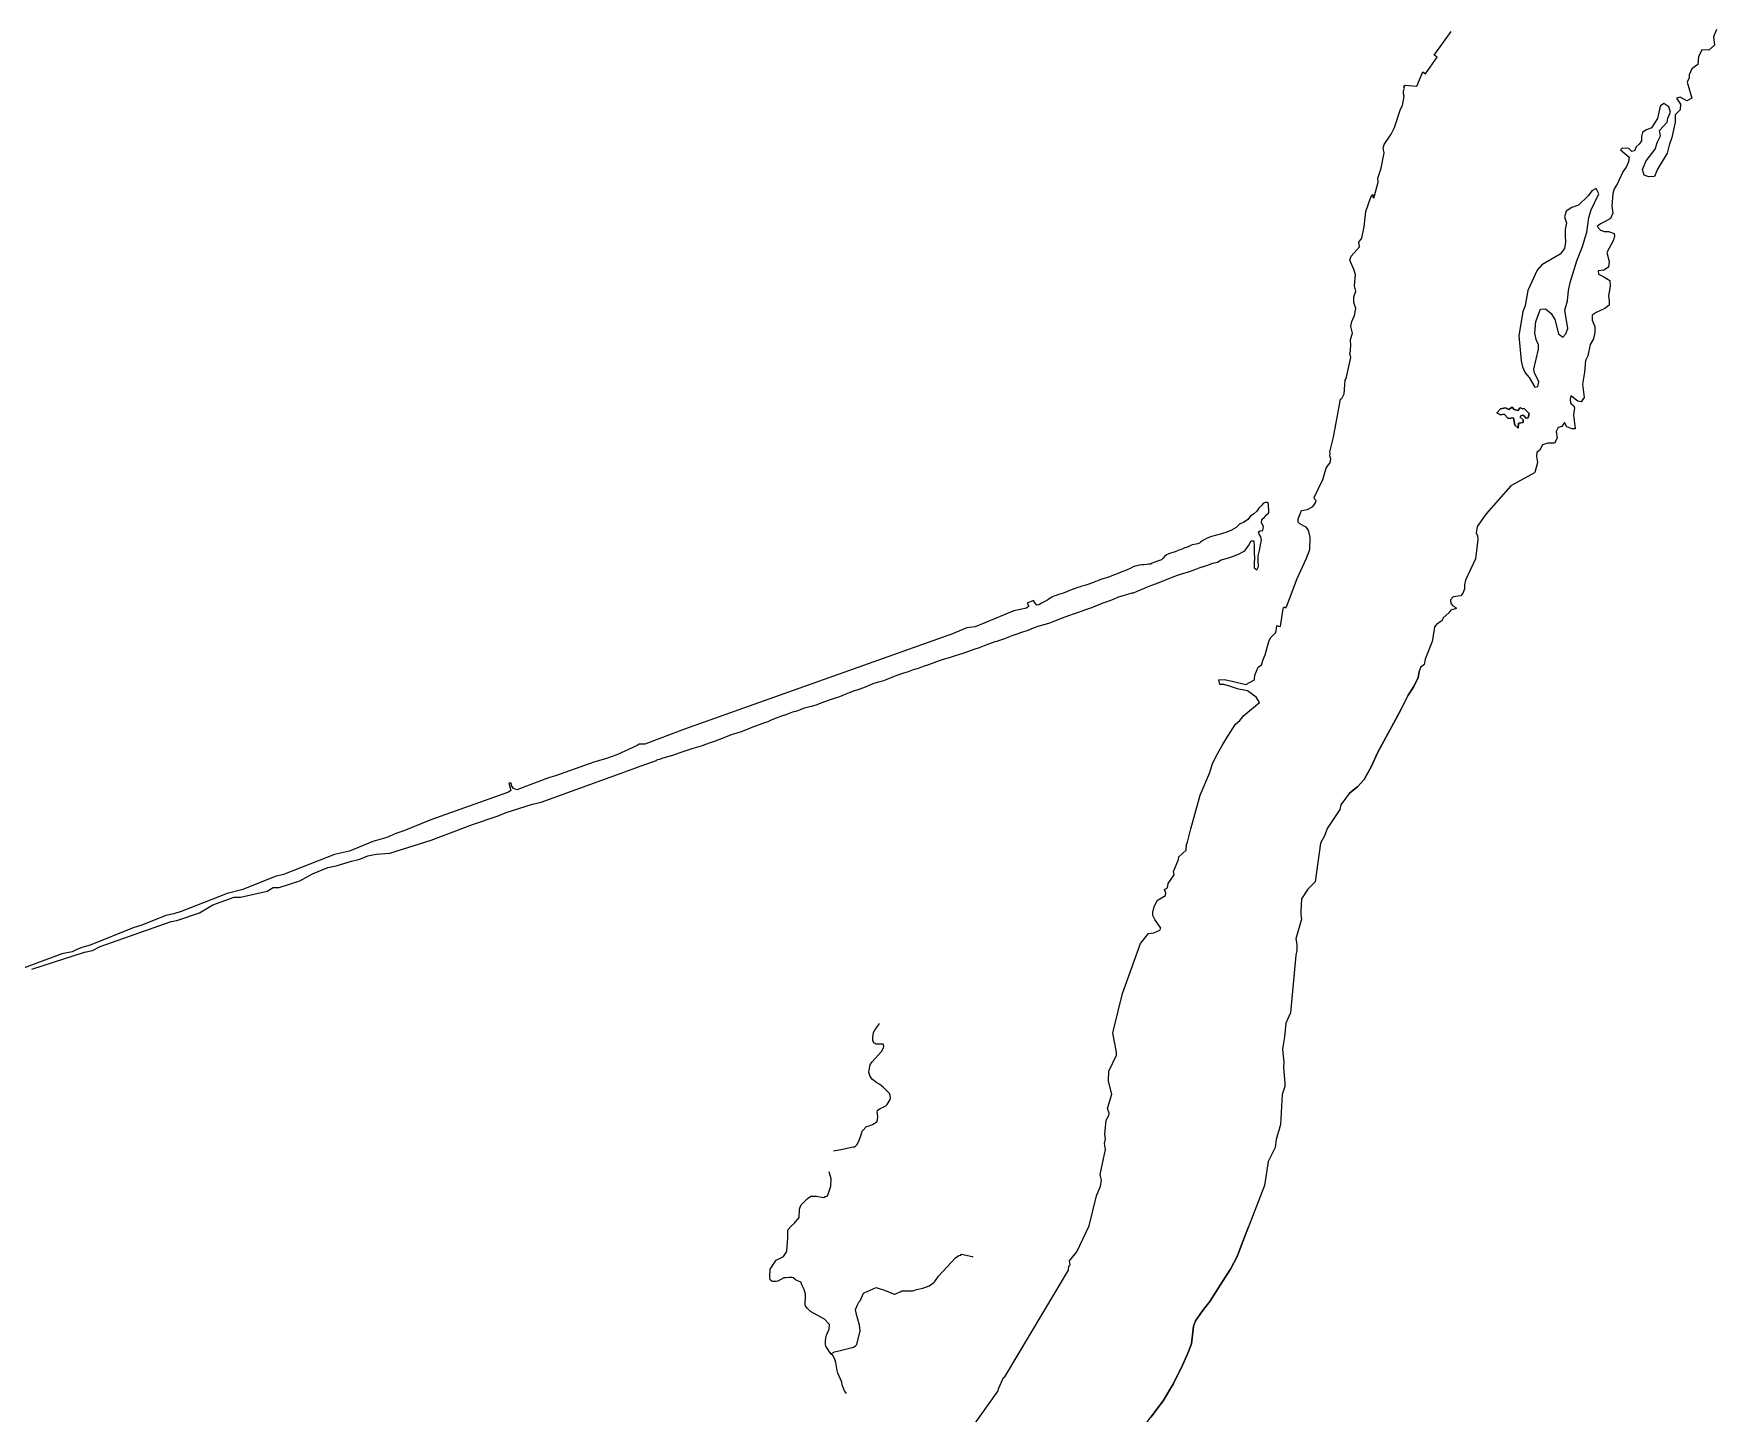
# Model space of a CAD drawing. Extents: x 708293 to 716990, y 4902010 to 4917550.
# Drawn here: x 712553 to 713823, y 4904705 to 4905746 of the extents above; entities that cross this region are included whole.
import ezdxf

# ---------------------------------------------------------------- set-up
doc = ezdxf.new("R2010")
doc.units = 0
for name, color, linetype in [('creek', 7, 'Continuous'), ('creek-fill', 7, 'Continuous'), ('river-fill', 7, 'Continuous'), ('river_lake_canal', 7, 'Continuous')]:
    doc.layers.add(name, color=color, linetype=linetype)

msp = doc.modelspace()

# ---------------------------------------------------------------- linework, layer by layer
at = {"layer": 'creek'}
for points in [[(713485.4, 4905390.6), (713485.4, 4905390.6), (713485.2, 4905390.7), (713485, 4905391.5), (713484.3, 4905392.1), (713483, 4905392.1), (713481.4, 4905391.5), (713479.7, 4905389.5), (713478.1, 4905387.7), (713476.4, 4905385.5), (713474.3, 4905383.4), (713471.6, 4905381.6), (713469.5, 4905379), (713466.6, 4905377.3), (713463.5, 4905375.6), (713460.9, 4905373.1), (713457.4, 4905371.2), (713453.9, 4905369.7), (713449.9, 4905368.4), (713446, 4905367.3), (713442.3, 4905366.3), (713439.1, 4905365), (713436.3, 4905363.5)], [(713446.8, 4905346.9), (713449.7, 4905348.7), (713454.4, 4905350), (713459, 4905351.5), (713463.2, 4905353.4), (713465.9, 4905354.7), (713467.1, 4905355.3), (713468.7, 4905357.3), (713470.4, 4905359.9), (713472.3, 4905363), (713474.2, 4905363.1), (713474.6, 4905359.1), (713474.6, 4905354.3), (713474.7, 4905349.9), (713474.6, 4905346.3), (713474.5, 4905342.7), (713476.4, 4905341.1), (713477.8, 4905343.7), (713477.6, 4905348), (713477.5, 4905351.9), (713478.4, 4905355.8), (713479.3, 4905360.1), (713479.9, 4905363.7), (713479.6, 4905366), (713478.3, 4905368.2), (713477.7, 4905369.9), (713479.1, 4905370.7), (713481.1, 4905370.9), (713481.4, 4905373.9), (713479.9, 4905376.7), (713480.2, 4905379.2), (713482.4, 4905380.9), (713484, 4905383), (713485.2, 4905384.1), (713485.5, 4905384.7), (713485.5, 4905384.7)], [(713485.5, 4905384.7), (713485.4, 4905390.6)], [(713436.3, 4905363.5), (713434.7, 4905362.6), (713434, 4905362.1), (713433.1, 4905361.4), (713431.8, 4905360.8), (713430.7, 4905360.6), (713429.2, 4905360.4), (713427.7, 4905360), (713426.2, 4905359.4), (713424.7, 4905358.7), (713423.2, 4905358.1), (713422, 4905357.9), (713420.2, 4905356.9), (713418.5, 4905356.2), (713417.1, 4905355.7), (713414.9, 4905354.8), (713413.2, 4905354.2), (713411.4, 4905353.7), (713409.6, 4905353.1), (713408.2, 4905352.5), (713406.9, 4905351.3), (713405.8, 4905349.9), (713404.6, 4905348.7), (713401.5, 4905347.8)], [(713281, 4905287.6), (713283.4, 4905288.5), (713286.3, 4905289.5), (713288.7, 4905290.3), (713289.3, 4905290.6), (713291.9, 4905291.8), (713295.5, 4905293), (713299.2, 4905294.3), (713303.8, 4905295.8), (713307.9, 4905297.4), (713312.3, 4905299), (713316.9, 4905300.3), (713320.9, 4905301.6), (713325.3, 4905303.2), (713329.9, 4905305.1), (713334.7, 4905306.7), (713338.8, 4905308.3), (713343.3, 4905309.9), (713347.5, 4905311.4), (713351.9, 4905312.8), (713356.2, 4905314.5), (713360.6, 4905316.3), (713364.3, 4905317.5), (713368.3, 4905319.1), (713371.5, 4905320.5), (713375.5, 4905321.9), (713379.2, 4905322.9), (713382.5, 4905323.8), (713383, 4905323.8), (713383.5, 4905323.9), (713385.6, 4905324.9), (713388.8, 4905326.2), (713392.3, 4905327.7), (713394.1, 4905328.3), (713396.4, 4905329.3), (713400.1, 4905330.7), (713404, 4905332.2), (713408.3, 4905333.9), (713412.6, 4905335.6), (713416.7, 4905337.1), (713420.7, 4905338.5), (713425, 4905339.8), (713429.1, 4905341.2), (713432.9, 4905342.7), (713435.9, 4905343.8), (713436.6, 4905343.8), (713437.1, 4905344.1), (713439.9, 4905345.1), (713443.3, 4905346.2), (713446.8, 4905346.9)], [(713397.6, 4905346.2), (713396.2, 4905345.6), (713394.8, 4905345.5), (713393.1, 4905345.2), (713391.3, 4905345.1), (713389.7, 4905345), (713387.8, 4905344.8), (713386, 4905344.3), (713384.3, 4905343.9), (713382.6, 4905343.2), (713380.8, 4905342.3), (713378.6, 4905341.2), (713376.9, 4905340.5), (713374.7, 4905339.8), (713372.8, 4905339), (713371.1, 4905338.3), (713369.1, 4905337.5), (713367.1, 4905336.7), (713365.3, 4905336), (713363, 4905335.2), (713361.3, 4905334.8), (713360.2, 4905334.4), (713358.1, 4905333.6), (713356.4, 4905332.8), (713354.8, 4905332.3), (713353.3, 4905331.7), (713351.7, 4905331.1), (713349.8, 4905330.4), (713348.2, 4905329.9), (713346.6, 4905329.5), (713344.5, 4905328.9), (713343.1, 4905328.5), (713341.3, 4905327.8), (713339.3, 4905327.2), (713337.9, 4905326.6), (713335.8, 4905326), (713334, 4905325.2), (713332.4, 4905324.4), (713330.3, 4905323.5), (713328.6, 4905323), (713326.8, 4905322.5), (713325.1, 4905321.9), (713323.3, 4905321.4), (713321.2, 4905320.3), (713319.6, 4905319.1), (713317.9, 4905318.1), (713316.1, 4905317.2), (713314, 4905316), (713311.9, 4905314.8), (713310.4, 4905314.6), (713309.2, 4905316), (713308, 4905318.1)], [(713401.5, 4905347.8), (713397.6, 4905346.2)], [(713303.2, 4905316), (713304.5, 4905313.7), (713302.6, 4905312.4), (713293, 4905310.2), (713263.8, 4905298.3), (713257.7, 4905297.5), (713245.5, 4905292.4), (713243.4, 4905291.7)], [(713308, 4905318.1), (713303.2, 4905316)], [(713243.4, 4905291.7), (713044.6, 4905221), (713014.7, 4905209.8), (713010.3, 4905209.8), (713008.9, 4905208.7)], [(713119.5, 4905231.5), (713119.5, 4905231.5), (713119.7, 4905231.5), (713121.3, 4905232), (713123.8, 4905233.1), (713126.4, 4905234), (713129.5, 4905234.8), (713132.2, 4905235.9), (713135.2, 4905237.1), (713138.2, 4905237.9), (713141.5, 4905238.7), (713144.6, 4905239.6), (713147.7, 4905240.8), (713151.1, 4905242.1), (713154.8, 4905243.3), (713158.4, 4905244.6), (713161.7, 4905245.7), (713165.3, 4905247.1), (713169, 4905248.6), (713172.4, 4905249.9), (713176.3, 4905251.1), (713179.9, 4905252.4), (713183.5, 4905253.9), (713187, 4905255.4), (713191, 4905256.7), (713194.9, 4905257.8), (713198.7, 4905259.3), (713201.9, 4905260.6), (713205.7, 4905261.9), (713209.3, 4905263.3), (713213.5, 4905264.6), (713217.5, 4905265.9), (713221.1, 4905267.1), (713225, 4905268.6), (713228.9, 4905269.9), (713232.9, 4905271.4), (713237.1, 4905272.7), (713240.7, 4905274), (713244.6, 4905275.2), (713248.2, 4905276.3), (713251.5, 4905277.4), (713255.5, 4905278.6), (713259.2, 4905279.9), (713263.1, 4905281.3), (713267.1, 4905282.7), (713270.9, 4905284.1), (713275.1, 4905285.6), (713279.1, 4905287.1), (713280.6, 4905287.5), (713281, 4905287.6)], [(713023.4, 4905197.4), (713023.4, 4905197.4), (713023.5, 4905197.5), (713024.3, 4905198), (713025.9, 4905198.4), (713027.8, 4905199), (713030.3, 4905199.9), (713033.1, 4905200.6), (713035.8, 4905201.5), (713038.6, 4905202.4), (713041.2, 4905203.5), (713044.3, 4905204.4), (713047.3, 4905205.4), (713050.3, 4905206.3), (713053.9, 4905207.5), (713057.3, 4905208.4), (713060.7, 4905209.6), (713064.1, 4905211), (713067.9, 4905212.2), (713071.1, 4905213.5), (713074.4, 4905214.7), (713077.6, 4905215.9), (713080.7, 4905217.3), (713084.3, 4905218.3), (713087.5, 4905219.3), (713090.9, 4905220.6), (713094.3, 4905221.9), (713097.6, 4905223.2), (713101.1, 4905224.6), (713104.3, 4905225.7), (713107.8, 4905226.9), (713110.8, 4905228.4), (713113.9, 4905229.6), (713117.2, 4905230.8), (713119.4, 4905231.5), (713119.5, 4905231.5), (713119.5, 4905231.5)], [(713008.9, 4905208.7), (712993.4, 4905201.7), (712984.9, 4905198.6), (712977, 4905196.3), (712972.6, 4905194.8)], [(712972.6, 4905194.8), (712947.3, 4905185.8), (712941.9, 4905184.4), (712918, 4905175.3), (712915.5, 4905176.3), (712914, 4905178.6), (712913.9, 4905179.9), (712913.1, 4905180.6), (712911.9, 4905180.3), (712913.4, 4905174.7), (712911.7, 4905173.5), (712853.2, 4905152.6), (712832.8, 4905144.2), (712826.7, 4905142.3), (712819.9, 4905139.3), (712809.3, 4905136.3), (712791.6, 4905128.9), (712780.3, 4905126.4), (712741.9, 4905111.4), (712735.7, 4905109.8), (712711.3, 4905100), (712699.4, 4905097.1), (712664.7, 4905083.5), (712659.1, 4905081.7), (712653.1, 4905080.3), (712635, 4905073.1), (712628.4, 4905071.1), (712596, 4905058.1), (712589.7, 4905056.3), (712585.5, 4905054.6), (712582.4, 4905052.9), (712574.6, 4905051.5), (712530.8, 4905035.2)], [(713005, 4905190.9), (713011.1, 4905193.1), (713023.4, 4905197.4)], [(712551.9, 4905039.9), (712591.7, 4905052.7), (712597.7, 4905054), (712603.5, 4905057.1), (712657.1, 4905075.9), (712661.3, 4905076.6), (712678.4, 4905082.5), (712688.6, 4905088.5), (712704.7, 4905094.2), (712709.5, 4905094.3), (712729.5, 4905098.8), (712734.1, 4905101.6), (712738.7, 4905101.5), (712754.3, 4905106.5), (712763.7, 4905111.9), (712775.3, 4905116.6), (712781.6, 4905117.9), (712793.3, 4905121.5), (712799.6, 4905122.9), (712805.6, 4905125.5), (712811.8, 4905126.8), (712822.2, 4905127.5), (712853.3, 4905137.2), (712884.5, 4905149), (712903.9, 4905155.5), (712909.9, 4905158), (712929.9, 4905164.3), (712936.3, 4905165.8), (713005, 4905190.9)], [(713157.1, 4904902.9), (713163.7, 4904904.2), (713171.8, 4904905.8), (713173, 4904905.8), (713174.7, 4904907.4), (713175.9, 4904909.6), (713177.6, 4904914.1), (713178.7, 4904917.6), (713181.9, 4904921.1), (713184, 4904921.8), (713186.5, 4904922.7), (713189.6, 4904924.6), (713190.2, 4904926.2), (713190.4, 4904928.8), (713190, 4904932.3), (713190.2, 4904933.3), (713190.5, 4904933.6), (713192.3, 4904934.9), (713195.6, 4904936.2), (713196.6, 4904936.8), (713197.5, 4904937.8), (713199.8, 4904941.6), (713200, 4904943.2), (713199.5, 4904945.8), (713194.5, 4904950.9), (713191.9, 4904952.8), (713189.7, 4904954.1), (713186.4, 4904956.6), (713184.6, 4904958.9), (713183.7, 4904962.1), (713183.8, 4904963.7), (713184.7, 4904967.8), (713185.9, 4904969.8), (713193.1, 4904977.8), (713194.8, 4904980.6), (713194.9, 4904981.6), (713194.6, 4904983.2), (713189.2, 4904983.2), (713188.4, 4904983.8), (713187.5, 4904984.2), (713187.1, 4904984.8), (713186.7, 4904986.1), (713186.7, 4904988.3), (713187.3, 4904992.2), (713188.1, 4904993.8), (713191.7, 4904998.9)], [(713166.9, 4904719.8), (713165.3, 4904721.8), (713164.3, 4904724.3), (713163.6, 4904726.2), (713163.3, 4904728.2), (713160.3, 4904735.2), (713159.8, 4904737.1), (713158.7, 4904743.2), (713158.3, 4904744.8), (713157.5, 4904746.7), (713156.5, 4904748.3), (713155.1, 4904749.6), (713151.2, 4904755.4), (713150.9, 4904756.6), (713150.9, 4904758.9), (713151.1, 4904761.8), (713151.6, 4904763.7), (713153.7, 4904768.2), (713153.9, 4904771.7), (713153.6, 4904772.3), (713150.2, 4904775.8), (713139.6, 4904781.6), (713137, 4904784.2), (713135.9, 4904785.8), (713135.6, 4904786.7), (713135.5, 4904788.6), (713135.8, 4904790.9), (713135.9, 4904794.7), (713134.9, 4904798.2), (713133.1, 4904801.8), (713132.7, 4904803.4), (713132.3, 4904803.7), (713128.3, 4904805.6), (713126.5, 4904806.9), (713125.5, 4904807.2), (713123.5, 4904807.2), (713121.1, 4904806.9), (713119.4, 4904806.9), (713115.1, 4904804.6), (713113.8, 4904804.3), (713111.3, 4904804.3), (713110.4, 4904804.6), (713109.2, 4904805.6), (713109, 4904807.8), (713109.3, 4904813.6), (713113.7, 4904820.3), (713119.3, 4904823.2), (713121.3, 4904826.1), (713121.7, 4904827.4), (713122.5, 4904837.3), (713122.6, 4904842.7), (713122.9, 4904843.4), (713125.4, 4904846.2), (713127.5, 4904848.2), (713131, 4904852.6), (713131.3, 4904858.7), (713131.8, 4904860.3), (713132.7, 4904862.2), (713137, 4904866.7), (713140, 4904868.6), (713144.1, 4904868.6), (713145.2, 4904868.3), (713149.7, 4904867.7), (713150.8, 4904868.3), (713152.2, 4904868.6), (713152.7, 4904869.3), (713154, 4904873.1), (713154.9, 4904876.3), (713155.3, 4904881.8), (713153.7, 4904886.9)], [(713155.1, 4904749.6), (713157.8, 4904751.2), (713162.2, 4904752.2), (713164.1, 4904752.8), (713172, 4904754.7), (713173.6, 4904755.7), (713174.5, 4904756.6), (713177.1, 4904766.9), (713176.7, 4904771.4), (713174.2, 4904780.3), (713174.2, 4904780.6), (713173.7, 4904783.2), (713175.1, 4904786.7), (713176.2, 4904788.6), (713177.1, 4904789.6), (713179.6, 4904795.4), (713180.2, 4904795.7), (713184.7, 4904797.6), (713189.3, 4904799.8), (713190.8, 4904799.2), (713195.5, 4904797.6), (713202.7, 4904794.7), (713203.4, 4904794.7), (713207.9, 4904796.6), (713208.6, 4904797.3), (713216.9, 4904797.3), (713218.4, 4904797.6), (713219.7, 4904798.2), (713224.3, 4904799.2), (713229.1, 4904801.1), (713232.6, 4904803.4), (713233.5, 4904804.3), (713236.3, 4904808.2), (713249.1, 4904822.2), (713251.6, 4904823.8), (713253, 4904824.2), (713253.6, 4904824.8), (713261.6, 4904823.2), (713262.1, 4904822.9)]]:
    msp.add_lwpolyline(points, dxfattribs=at)
at = {"layer": 'creek-fill'}
for p, q in [((713485.5, 4905384.7), (713485.4, 4905390.6)), ((713401.5, 4905347.8), (713397.6, 4905346.2)), ((713308, 4905318.1), (713303.2, 4905316))]:
    msp.add_line(p, q, dxfattribs=at)
for points in [[(713485.4, 4905390.6), (713485.4, 4905390.6), (713485.2, 4905390.7), (713485, 4905391.5), (713484.3, 4905392.1), (713483, 4905392.1), (713481.4, 4905391.5), (713479.7, 4905389.5), (713478.1, 4905387.7), (713476.4, 4905385.5), (713474.3, 4905383.4), (713471.6, 4905381.6), (713469.5, 4905379), (713466.6, 4905377.3), (713463.5, 4905375.6), (713460.9, 4905373.1), (713457.4, 4905371.2), (713453.9, 4905369.7), (713449.9, 4905368.4), (713446, 4905367.3), (713442.3, 4905366.3), (713439.1, 4905365), (713436.3, 4905363.5)], [(713446.8, 4905346.9), (713449.7, 4905348.7), (713454.4, 4905350), (713459, 4905351.5), (713463.2, 4905353.4), (713465.9, 4905354.7), (713467.1, 4905355.3), (713468.7, 4905357.3), (713470.4, 4905359.9), (713472.3, 4905363), (713474.2, 4905363.1), (713474.6, 4905359.1), (713474.6, 4905354.3), (713474.7, 4905349.9), (713474.6, 4905346.3), (713474.5, 4905342.7), (713476.4, 4905341.1), (713477.8, 4905343.7), (713477.6, 4905348), (713477.5, 4905351.9), (713478.4, 4905355.8), (713479.3, 4905360.1), (713479.9, 4905363.7), (713479.6, 4905366), (713478.3, 4905368.2), (713477.7, 4905369.9), (713479.1, 4905370.7), (713481.1, 4905370.9), (713481.4, 4905373.9), (713479.9, 4905376.7), (713480.2, 4905379.2), (713482.4, 4905380.9), (713484, 4905383), (713485.2, 4905384.1), (713485.5, 4905384.7), (713485.5, 4905384.7)], [(713436.3, 4905363.5), (713434.7, 4905362.6), (713434, 4905362.1), (713433.1, 4905361.4), (713431.8, 4905360.8), (713430.7, 4905360.6), (713429.2, 4905360.4), (713427.7, 4905360), (713426.2, 4905359.4), (713424.7, 4905358.7), (713423.2, 4905358.1), (713422, 4905357.9), (713420.2, 4905356.9), (713418.5, 4905356.2), (713417.1, 4905355.7), (713414.9, 4905354.8), (713413.2, 4905354.2), (713411.4, 4905353.7), (713409.6, 4905353.1), (713408.2, 4905352.5), (713406.9, 4905351.3), (713405.8, 4905349.9), (713404.6, 4905348.7), (713401.5, 4905347.8)], [(713281, 4905287.6), (713283.4, 4905288.5), (713286.3, 4905289.5), (713288.7, 4905290.3), (713289.3, 4905290.6), (713291.9, 4905291.8), (713295.5, 4905293), (713299.2, 4905294.3), (713303.8, 4905295.8), (713307.9, 4905297.4), (713312.3, 4905299), (713316.9, 4905300.3), (713320.9, 4905301.6), (713325.3, 4905303.2), (713329.9, 4905305.1), (713334.7, 4905306.7), (713338.8, 4905308.3), (713343.3, 4905309.9), (713347.5, 4905311.4), (713351.9, 4905312.8), (713356.2, 4905314.5), (713360.6, 4905316.3), (713364.3, 4905317.5), (713368.3, 4905319.1), (713371.5, 4905320.5), (713375.5, 4905321.9), (713379.2, 4905322.9), (713382.5, 4905323.8), (713383, 4905323.8), (713383.5, 4905323.9), (713385.6, 4905324.9), (713388.8, 4905326.2), (713392.3, 4905327.7), (713394.1, 4905328.3), (713396.4, 4905329.3), (713400.1, 4905330.7), (713404, 4905332.2), (713408.3, 4905333.9), (713412.6, 4905335.6), (713416.7, 4905337.1), (713420.7, 4905338.5), (713425, 4905339.8), (713429.1, 4905341.2), (713432.9, 4905342.7), (713435.9, 4905343.8), (713436.6, 4905343.8), (713437.1, 4905344.1), (713439.9, 4905345.1), (713443.3, 4905346.2), (713446.8, 4905346.9)], [(713397.6, 4905346.2), (713396.2, 4905345.6), (713394.8, 4905345.5), (713393.1, 4905345.2), (713391.3, 4905345.1), (713389.7, 4905345), (713387.8, 4905344.8), (713386, 4905344.3), (713384.3, 4905343.9), (713382.6, 4905343.2), (713380.8, 4905342.3), (713378.6, 4905341.2), (713376.9, 4905340.5), (713374.7, 4905339.8), (713372.8, 4905339), (713371.1, 4905338.3), (713369.1, 4905337.5), (713367.1, 4905336.7), (713365.3, 4905336), (713363, 4905335.2), (713361.3, 4905334.8), (713360.2, 4905334.4), (713358.1, 4905333.6), (713356.4, 4905332.8), (713354.8, 4905332.3), (713353.3, 4905331.7), (713351.7, 4905331.1), (713349.8, 4905330.4), (713348.2, 4905329.9), (713346.6, 4905329.5), (713344.5, 4905328.9), (713343.1, 4905328.5), (713341.3, 4905327.8), (713339.3, 4905327.2), (713337.9, 4905326.6), (713335.8, 4905326), (713334, 4905325.2), (713332.4, 4905324.4), (713330.3, 4905323.5), (713328.6, 4905323), (713326.8, 4905322.5), (713325.1, 4905321.9), (713323.3, 4905321.4), (713321.2, 4905320.3), (713319.6, 4905319.1), (713317.9, 4905318.1), (713316.1, 4905317.2), (713314, 4905316), (713311.9, 4905314.8), (713310.4, 4905314.6), (713309.2, 4905316), (713308, 4905318.1)], [(713303.2, 4905316), (713304.5, 4905313.7), (713302.6, 4905312.4), (713293, 4905310.2), (713263.8, 4905298.3), (713257.7, 4905297.5), (713245.5, 4905292.4), (713243.4, 4905291.7)], [(713243.4, 4905291.7), (713044.6, 4905221), (713014.7, 4905209.8), (713010.3, 4905209.8), (713008.9, 4905208.7)], [(713119.5, 4905231.5), (713119.5, 4905231.5), (713119.7, 4905231.5), (713121.3, 4905232), (713123.8, 4905233.1), (713126.4, 4905234), (713129.5, 4905234.8), (713132.2, 4905235.9), (713135.2, 4905237.1), (713138.2, 4905237.9), (713141.5, 4905238.7), (713144.6, 4905239.6), (713147.7, 4905240.8), (713151.1, 4905242.1), (713154.8, 4905243.3), (713158.4, 4905244.6), (713161.7, 4905245.7), (713165.3, 4905247.1), (713169, 4905248.6), (713172.4, 4905249.9), (713176.3, 4905251.1), (713179.9, 4905252.4), (713183.5, 4905253.9), (713187, 4905255.4), (713191, 4905256.7), (713194.9, 4905257.8), (713198.7, 4905259.3), (713201.9, 4905260.6), (713205.7, 4905261.9), (713209.3, 4905263.3), (713213.5, 4905264.6), (713217.5, 4905265.9), (713221.1, 4905267.1), (713225, 4905268.6), (713228.9, 4905269.9), (713232.9, 4905271.4), (713237.1, 4905272.7), (713240.7, 4905274), (713244.6, 4905275.2), (713248.2, 4905276.3), (713251.5, 4905277.4), (713255.5, 4905278.6), (713259.2, 4905279.9), (713263.1, 4905281.3), (713267.1, 4905282.7), (713270.9, 4905284.1), (713275.1, 4905285.6), (713279.1, 4905287.1), (713280.6, 4905287.5), (713281, 4905287.6)], [(713023.4, 4905197.4), (713023.4, 4905197.4), (713023.5, 4905197.5), (713024.3, 4905198), (713025.9, 4905198.4), (713027.8, 4905199), (713030.3, 4905199.9), (713033.1, 4905200.6), (713035.8, 4905201.5), (713038.6, 4905202.4), (713041.2, 4905203.5), (713044.3, 4905204.4), (713047.3, 4905205.4), (713050.3, 4905206.3), (713053.9, 4905207.5), (713057.3, 4905208.4), (713060.7, 4905209.6), (713064.1, 4905211), (713067.9, 4905212.2), (713071.1, 4905213.5), (713074.4, 4905214.7), (713077.6, 4905215.9), (713080.7, 4905217.3), (713084.3, 4905218.3), (713087.5, 4905219.3), (713090.9, 4905220.6), (713094.3, 4905221.9), (713097.6, 4905223.2), (713101.1, 4905224.6), (713104.3, 4905225.7), (713107.8, 4905226.9), (713110.8, 4905228.4), (713113.9, 4905229.6), (713117.2, 4905230.8), (713119.4, 4905231.5), (713119.5, 4905231.5), (713119.5, 4905231.5)], [(713008.9, 4905208.7), (712993.4, 4905201.7), (712984.9, 4905198.6), (712977, 4905196.3), (712972.6, 4905194.8)], [(712972.6, 4905194.8), (712947.3, 4905185.8), (712941.9, 4905184.4), (712918, 4905175.3), (712915.5, 4905176.3), (712914, 4905178.6), (712913.9, 4905179.9), (712913.1, 4905180.6), (712911.9, 4905180.3), (712913.4, 4905174.7), (712911.7, 4905173.5), (712853.2, 4905152.6), (712832.8, 4905144.2), (712826.7, 4905142.3), (712819.9, 4905139.3), (712809.3, 4905136.3), (712791.6, 4905128.9), (712780.3, 4905126.4), (712741.9, 4905111.4), (712735.7, 4905109.8), (712711.3, 4905100), (712699.4, 4905097.1), (712664.7, 4905083.5), (712659.1, 4905081.7), (712653.1, 4905080.3), (712635, 4905073.1), (712628.4, 4905071.1), (712596, 4905058.1), (712589.7, 4905056.3), (712585.5, 4905054.6), (712582.4, 4905052.9), (712574.6, 4905051.5), (712530.8, 4905035.2)], [(713005, 4905190.9), (713011.1, 4905193.1), (713023.4, 4905197.4)], [(712551.9, 4905039.9), (712591.7, 4905052.7), (712597.7, 4905054), (712603.5, 4905057.1), (712657.1, 4905075.9), (712661.3, 4905076.6), (712678.4, 4905082.5), (712688.6, 4905088.5), (712704.7, 4905094.2), (712709.5, 4905094.3), (712729.5, 4905098.8), (712734.1, 4905101.6), (712738.7, 4905101.5), (712754.3, 4905106.5), (712763.7, 4905111.9), (712775.3, 4905116.6), (712781.6, 4905117.9), (712793.3, 4905121.5), (712799.6, 4905122.9), (712805.6, 4905125.5), (712811.8, 4905126.8), (712822.2, 4905127.5), (712853.3, 4905137.2), (712884.5, 4905149), (712903.9, 4905155.5), (712909.9, 4905158), (712929.9, 4905164.3), (712936.3, 4905165.8), (713005, 4905190.9)]]:
    msp.add_lwpolyline(points, dxfattribs=at)
at = {"layer": 'river-fill'}
for points in [[(713551.2, 4905538.3), (713549.8, 4905543), (713549.6, 4905547.2), (713551.1, 4905551.6), (713550.3, 4905555.4), (713551, 4905563.9), (713549.9, 4905567.3), (713546.7, 4905574.8), (713547.6, 4905577.8), (713553.9, 4905584.9), (713553.5, 4905588.4), (713555.7, 4905591.5), (713557.6, 4905600.1), (713558.7, 4905611.7), (713562.5, 4905622.4), (713564, 4905624.5), (713564.1, 4905622.2), (713565.1, 4905622), (713565.3, 4905623.3), (713568.1, 4905633.7), (713567.9, 4905636.8), (713570.3, 4905644.2), (713572.5, 4905655.8), (713571.9, 4905659.3), (713572.7, 4905662.1), (713577.9, 4905670), (713580.4, 4905674.9), (713584.9, 4905688.7), (713586.4, 4905691.5), (713587.8, 4905698.5), (713587.1, 4905700.3), (713587.2, 4905702.8), (713588, 4905704.3), (713587.5, 4905705.7), (713588.4, 4905706.8), (713597.2, 4905706.2), (713601.8, 4905717), (713603.9, 4905715.4), (713612.5, 4905728), (713610.4, 4905729.6), (713623.2, 4905747.4)], [(713823.3, 4905748.8), (713821.2, 4905743.4), (713821.8, 4905737.1), (713817.5, 4905733.4), (713812.4, 4905733.6), (713809.9, 4905728.3), (713809.2, 4905722.4), (713804.9, 4905719.2), (713802.8, 4905714.7), (713802.7, 4905712.5), (713801.3, 4905709.1), (713804.7, 4905697.1), (713801.1, 4905695), (713796.1, 4905697.9), (713793.3, 4905697.2), (713796.3, 4905692.7), (713795.9, 4905688.3), (713792.3, 4905684.6), (713792.2, 4905679.1), (713789.6, 4905667.5), (713787.6, 4905661.6), (713786.3, 4905655.6), (713778.8, 4905643.6), (713776.6, 4905638.1), (713772.3, 4905637.8), (713768.8, 4905638.9), (713767.5, 4905643.3), (713770.2, 4905649.8), (713777, 4905658.6), (713779, 4905664.2), (713781.1, 4905668.6), (713780.4, 4905672.6), (713786.1, 4905678.9), (713786.7, 4905681.9), (713788.6, 4905686.6), (713787.5, 4905690.5), (713783.7, 4905693.2), (713781.1, 4905691.3), (713780.4, 4905688.8), (713779, 4905681.7), (713774.3, 4905674.6), (713770, 4905672.9), (713767.6, 4905671.2), (713766.8, 4905668.2), (713766.7, 4905664.9), (713765.1, 4905662.5), (713762.9, 4905660.5), (713761.5, 4905657.4), (713759.4, 4905656.9), (713757.3, 4905659.2), (713752.3, 4905659.5), (713751, 4905658.2), (713757.5, 4905652.7), (713757.1, 4905649), (713755.2, 4905645), (713752.6, 4905641.5), (713748.6, 4905632.6), (713746.2, 4905628.8)], [(713746.2, 4905628.8), (713745.2, 4905625.1), (713744.4, 4905615.6), (713745.2, 4905610.3), (713743.3, 4905606.2), (713739.3, 4905604), (713735.9, 4905602.3), (713733.4, 4905600.2), (713735.9, 4905597.5), (713738.8, 4905596.6), (713741.8, 4905596.5), (713746.1, 4905595), (713746.4, 4905593.2), (713745.7, 4905590), (713740.7, 4905580.7), (713742.5, 4905573.9), (713742, 4905569.7), (713738.4, 4905567.4), (713734.2, 4905566.8), (713734.3, 4905564.2), (713738.5, 4905562.3), (713742.9, 4905559.6), (713743.1, 4905555.5), (713741.8, 4905547.8), (713742.5, 4905544.2), (713742.3, 4905540.9), (713739.2, 4905538.3), (713732.5, 4905535.5), (713729.5, 4905533.3), (713729.6, 4905529.6), (713731.5, 4905524.8), (713731.6, 4905520.4), (713730.6, 4905515.5), (713728.1, 4905511.3), (713726.3, 4905502.7), (713724.5, 4905499.1), (713723.9, 4905490.4), (713722.4, 4905481.2), (713723.5, 4905471.2), (713721.3, 4905467.9), (713718.7, 4905468.6), (713713.5, 4905472.6), (713712.9, 4905469.9), (713713.1, 4905467.1), (713715.4, 4905465.3), (713716.3, 4905463.5), (713715.6, 4905458.1), (713716.8, 4905447.5), (713714.3, 4905447.7), (713710.4, 4905449.1), (713708.7, 4905452.5), (713706.8, 4905449.4), (713704, 4905448.7), (713702.4, 4905445.7), (713703.2, 4905440.6), (713701.1, 4905436.7), (713696.2, 4905436.7), (713692.2, 4905435.5), (713689.8, 4905431.3), (713687.7, 4905429.9), (713687.6, 4905426.7), (713688.4, 4905422.3), (713686.3, 4905414.7), (713686, 4905414.3), (713668.3, 4905404.6), (713649.6, 4905383.5), (713642.9, 4905373.9), (713641.9, 4905368.9), (713643.1, 4905367.2), (713643.4, 4905364.1), (713641.5, 4905349.6), (713634, 4905333.4), (713633.2, 4905330), (713633.2, 4905326.9), (713632.3, 4905324.1), (713631.2, 4905322.6), (713630.5, 4905321.6), (713624.6, 4905320.8), (713622.7, 4905318.5), (713622.9, 4905315.8), (713624.5, 4905314), (713626.7, 4905312.9), (713627, 4905312.1), (713622.8, 4905310.7), (713621.3, 4905308.7), (713617, 4905305), (713616.4, 4905303.1), (713612.2, 4905300.1), (713610.6, 4905298.2), (713609.1, 4905288.3), (713608.9, 4905287.1), (713603.5, 4905273.9), (713602.9, 4905269.8), (713600.1, 4905267.5), (713599.1, 4905264.5), (713598.3, 4905260), (713595.1, 4905253.2), (713590.7, 4905246.6), (713585.3, 4905236.1), (713579.9, 4905225.7), (713573.9, 4905214.6)], [(713409.5, 4905104.5), (713414.2, 4905111.2), (713413.6, 4905113.5), (713417.3, 4905122.7), (713417.7, 4905124.6), (713423.2, 4905129.7), (713423.3, 4905134), (713424.1, 4905135.8), (713426.7, 4905145.7), (713433.6, 4905171.2), (713441, 4905188.4), (713443.1, 4905195.2), (713446.8, 4905202.5), (713450.4, 4905208.6), (713453.4, 4905213.8), (713460.3, 4905224.8), (713463.6, 4905227.6), (713466.7, 4905231.4), (713478.4, 4905241.2), (713475.9, 4905245.2), (713469.4, 4905249.9), (713462.7, 4905251.3), (713455.8, 4905253.5), (713451.5, 4905254.6), (713448.6, 4905254.8), (713447.9, 4905258.1), (713451.8, 4905258.6), (713457.8, 4905257.1), (713468.1, 4905254.6), (713474.7, 4905258.2), (713475, 4905261.7), (713477.5, 4905267.9), (713479.9, 4905269.5), (713481.3, 4905273.5), (713482.9, 4905277.1), (713485.5, 4905287.1), (713486.8, 4905289.9), (713490.7, 4905293.8), (713491.1, 4905295.3), (713491.6, 4905299.2), (713492.9, 4905298.8), (713494.2, 4905298.5), (713494.3, 4905298.7), (713496.4, 4905311.8), (713496.7, 4905312.7), (713496.8, 4905312.7), (713496.9, 4905312.9), (713497, 4905313), (713497.2, 4905313), (713497.3, 4905313.1), (713497.4, 4905313.1), (713497.6, 4905313), (713497.7, 4905313), (713497.9, 4905312.9), (713498, 4905312.8), (713498.1, 4905312.6), (713498.1, 4905312.5), (713498.1, 4905312.4), (713499, 4905313.4), (713506.9, 4905334.6), (713514, 4905349.9), (713516.4, 4905356.6), (713516.7, 4905365.9), (713515.4, 4905371.1), (713513.8, 4905373.3), (713508.9, 4905375.9), (713507.7, 4905377.3), (713507.6, 4905377.9), (713507.7, 4905379.7), (713510.3, 4905385.9), (713514.7, 4905386.8), (713518.7, 4905389), (713520.4, 4905391.3), (713521.3, 4905393.5), (713520.1, 4905394.7), (713519.7, 4905395.8), (713526.3, 4905409.5), (713528.8, 4905417.9), (713530.3, 4905420.1), (713531.8, 4905422), (713532.3, 4905424.8), (713531.6, 4905427.3), (713531.9, 4905428.7), (713531.6, 4905430.2), (713534.4, 4905441.3), (713539.7, 4905469.9), (713540.7, 4905470.5), (713542.3, 4905473.9), (713543.1, 4905484.3), (713544, 4905485.5), (713547.5, 4905501.4), (713546.8, 4905504.6), (713547.3, 4905506.3), (713547.2, 4905508.3), (713547.5, 4905509.9), (713547.3, 4905515.1), (713548.7, 4905519.8), (713547.5, 4905524.8), (713548.1, 4905528.7), (713550.3, 4905533.2), (713551.2, 4905538.3)], [(713573.9, 4905214.6), (713567.9, 4905203.6), (713563, 4905193.1), (713557.5, 4905183), (713552.4, 4905177.5), (713549.2, 4905175), (713546.1, 4905172.4), (713543.5, 4905168.6), (713539.9, 4905164), (713539.1, 4905160.3), (713529.5, 4905146), (713527.7, 4905141.1), (713524.6, 4905135), (713520.4, 4905105.8), (713514.9, 4905100.4), (713510.3, 4905093), (713509.8, 4905083.5), (713509.7, 4905081.1), (713510.3, 4905077.6), (713505.9, 4905062.8), (713506.7, 4905058.6), (713506.8, 4905054.1), (713505.9, 4905050.5), (713501.9, 4905007), (713498.4, 4904999.1), (713497.4, 4904988.9), (713496.6, 4904984.4), (713495.9, 4904979.3), (713496.9, 4904969.7), (713496.6, 4904965.9), (713497.5, 4904953.7), (713497.5, 4904951.5), (713495.5, 4904945.4), (713495.4, 4904940.9), (713494.4, 4904922.7), (713491.1, 4904911.5), (713490.3, 4904905.4), (713485.1, 4904894.8), (713482.4, 4904876.7), (713470.3, 4904845.6), (713465.9, 4904834.4), (713461.6, 4904823.1), (713456.6, 4904813.5), (713450.7, 4904804.3), (713445.9, 4904796.7), (713441, 4904789.1), (713435.5, 4904782), (713430.1, 4904774.6), (713428.7, 4904770.5), (713428.3, 4904766.1), (713427.2, 4904757.3), (713424, 4904749), (713420.3, 4904741), (713413.7, 4904727.2), (713405.9, 4904714.2), (713396.6, 4904701.9)], [(713260.9, 4904693.2), (713281.2, 4904721.7), (713281.5, 4904723.3), (713285.4, 4904731.9), (713286.2, 4904732.3), (713334.4, 4904812.9), (713334.7, 4904815.8), (713335.7, 4904816.7), (713335.1, 4904819.9), (713340.7, 4904826.7), (713349.9, 4904846.2), (713355.6, 4904868.9), (713358.6, 4904876.3), (713359.3, 4904880.7), (713358.7, 4904882.7), (713358.2, 4904884.9), (713360.7, 4904896.7), (713362.3, 4904903.8), (713361.5, 4904908.3), (713362.2, 4904911.8), (713361.8, 4904915.3), (713362.7, 4904925.9), (713364.7, 4904929.4), (713365, 4904931.3), (713363.9, 4904934.8), (713367.1, 4904945.7), (713364.6, 4904955.3), (713364.9, 4904963), (713370.6, 4904974.9), (713370.6, 4904977.2), (713367.9, 4904991.7), (713368.2, 4904993.9), (713375.2, 4905021.5), (713388.7, 4905059.4), (713394.7, 4905066.8), (713398.8, 4905067.4), (713403.3, 4905069.4), (713404, 4905070.9), (713399.4, 4905077.4), (713397.9, 4905080.4), (713398.1, 4905083.6), (713398.4, 4905084.8), (713399.1, 4905087.2), (713401.6, 4905092), (713407.6, 4905095.5), (713407.8, 4905097.2), (713406.9, 4905099.9), (713409.1, 4905101.3), (713409.5, 4905104.5)]]:
    msp.add_lwpolyline(points, dxfattribs=at)
for points in [[(713711, 4905544.2), (713711.7, 4905551.9), (713713, 4905558.1), (713717.9, 4905574.3), (713722.3, 4905585.3), (713725.5, 4905595.9), (713727, 4905607.1), (713728.7, 4905612.9), (713734.7, 4905624.9), (713732.6, 4905629), (713729.2, 4905627.1), (713726.6, 4905623.4), (713719.3, 4905616.4), (713714.3, 4905614.5), (713709.9, 4905611.8), (713708.8, 4905607.5), (713710.2, 4905603.1), (713709.3, 4905597.9), (713709.1, 4905593), (713709.5, 4905588.4), (713708.8, 4905583.6), (713705.5, 4905579.5), (713691.7, 4905571.3), (713688.1, 4905567.3), (713681.1, 4905552), (713679.1, 4905540.7), (713677.2, 4905535.8), (713674.2, 4905518), (713675.9, 4905498.8), (713676.9, 4905494.3), (713679.1, 4905489.9), (713682, 4905486.3), (713686.2, 4905479), (713688.6, 4905479.5), (713689.3, 4905483), (713686, 4905489.9), (713685.5, 4905492.7), (713689.1, 4905507.7), (713689.1, 4905510.9), (713687.4, 4905515), (713686.3, 4905519.8), (713687.1, 4905528.5), (713690.6, 4905538), (713694.3, 4905538.2), (713698.6, 4905534.7), (713701.4, 4905530.1), (713704.1, 4905519.2), (713707.5, 4905516.9), (713709.8, 4905519.3), (713711.1, 4905523.3), (713708.9, 4905537.2)], [(713677.2, 4905462.8), (713675.3, 4905463.5), (713673.4, 4905461.5), (713670.7, 4905462.1), (713669.3, 4905463.9), (713666.8, 4905462.3), (713664.2, 4905463.5), (713660.3, 4905462.6), (713657.5, 4905459.8), (713660.3, 4905458.2), (713663.2, 4905458.7), (713666.3, 4905455.5), (713670.3, 4905455.8), (713671.2, 4905450.5), (713673.8, 4905448.2), (713674.1, 4905451.9), (713677.4, 4905452.3), (713677.6, 4905454.4), (713675.3, 4905456.3), (713675.7, 4905457.5), (713677.2, 4905457.9), (713678.7, 4905456.9), (713679.3, 4905455.7), (713681.3, 4905456), (713682, 4905459.1), (713678.2, 4905462.9)]]:
    msp.add_lwpolyline(points, close=True, dxfattribs=at)
at = {"layer": 'river_lake_canal'}
for points in [[(713547.2, 4905508.3), (713547.5, 4905509.9), (713547.3, 4905515.1), (713548.7, 4905519.8), (713547.5, 4905524.8), (713548.1, 4905528.7), (713550.3, 4905533.2), (713551.2, 4905538.3), (713549.8, 4905543), (713549.6, 4905547.2), (713551.1, 4905551.6), (713550.3, 4905555.4), (713551, 4905563.9), (713549.9, 4905567.3), (713546.7, 4905574.8), (713547.6, 4905577.8), (713553.9, 4905584.9), (713553.5, 4905588.4), (713555.7, 4905591.5), (713557.6, 4905600.1), (713558.7, 4905611.7), (713562.5, 4905622.4), (713564, 4905624.5), (713564.1, 4905622.2), (713565.1, 4905622), (713565.3, 4905623.3), (713568.1, 4905633.7), (713567.9, 4905636.8), (713570.3, 4905644.2), (713572.5, 4905655.8), (713571.9, 4905659.3), (713572.7, 4905662.1), (713577.9, 4905670), (713580.4, 4905674.9), (713584.9, 4905688.7), (713586.4, 4905691.5), (713587.8, 4905698.5), (713587.1, 4905700.3), (713587.2, 4905702.8), (713588, 4905704.3), (713587.5, 4905705.7), (713588.4, 4905706.8), (713597.2, 4905706.2), (713601.8, 4905717), (713603.9, 4905715.4), (713612.5, 4905728), (713610.4, 4905729.6), (713623.2, 4905747.4)], [(713823.3, 4905748.8), (713821.2, 4905743.4), (713821.8, 4905737.1), (713817.5, 4905733.4), (713812.4, 4905733.6), (713809.9, 4905728.3), (713809.2, 4905722.4), (713804.9, 4905719.2), (713802.8, 4905714.7), (713802.7, 4905712.5), (713801.3, 4905709.1), (713804.7, 4905697.1), (713801.1, 4905695), (713796.1, 4905697.9), (713793.3, 4905697.2), (713796.3, 4905692.7), (713795.9, 4905688.3), (713792.3, 4905684.6), (713792.2, 4905679.1), (713789.6, 4905667.5), (713787.6, 4905661.6), (713786.3, 4905655.6), (713778.8, 4905643.6), (713776.6, 4905638.1), (713772.3, 4905637.8), (713768.8, 4905638.9), (713767.5, 4905643.3), (713770.2, 4905649.8), (713777, 4905658.6), (713779, 4905664.2), (713781.1, 4905668.6), (713780.4, 4905672.6), (713786.1, 4905678.9), (713786.7, 4905681.9), (713788.6, 4905686.6), (713787.5, 4905690.5), (713783.7, 4905693.2), (713781.1, 4905691.3), (713780.4, 4905688.8), (713779, 4905681.7), (713774.3, 4905674.6), (713770, 4905672.9), (713767.6, 4905671.2), (713766.8, 4905668.2), (713766.7, 4905664.9), (713765.1, 4905662.5), (713762.9, 4905660.5), (713761.5, 4905657.4), (713759.4, 4905656.9), (713757.3, 4905659.2), (713752.3, 4905659.5), (713751, 4905658.2), (713757.5, 4905652.7), (713757.1, 4905649), (713755.2, 4905645), (713752.6, 4905641.5), (713748.6, 4905632.6), (713746.2, 4905628.8), (713745.2, 4905625.1), (713744.4, 4905615.6), (713745.2, 4905610.3), (713743.3, 4905606.2), (713739.3, 4905604)], [(713711, 4905544.2), (713711.7, 4905551.9), (713713, 4905558.1), (713717.9, 4905574.3), (713722.3, 4905585.3), (713725.5, 4905595.9), (713727, 4905607.1), (713728.7, 4905612.9), (713734.7, 4905624.9), (713732.6, 4905629), (713729.2, 4905627.1), (713726.6, 4905623.4), (713719.3, 4905616.4), (713714.3, 4905614.5), (713709.9, 4905611.8), (713708.8, 4905607.5), (713710.2, 4905603.1), (713709.3, 4905597.9), (713709.1, 4905593), (713709.5, 4905588.4), (713708.8, 4905583.6), (713705.5, 4905579.5), (713691.7, 4905571.3), (713688.1, 4905567.3), (713681.1, 4905552), (713679.1, 4905540.7), (713677.2, 4905535.8), (713674.2, 4905518), (713675.9, 4905498.8), (713676.9, 4905494.3), (713679.1, 4905489.9), (713682, 4905486.3), (713686.2, 4905479), (713688.6, 4905479.5), (713689.3, 4905483), (713686, 4905489.9), (713685.5, 4905492.7), (713689.1, 4905507.7), (713689.1, 4905510.9), (713687.4, 4905515), (713686.3, 4905519.8), (713687.1, 4905528.5), (713690.6, 4905538), (713694.3, 4905538.2), (713698.6, 4905534.7), (713701.4, 4905530.1), (713704.1, 4905519.2), (713707.5, 4905516.9), (713709.8, 4905519.3), (713711.1, 4905523.3), (713708.9, 4905537.2), (713711, 4905544.2)], [(713739.3, 4905604), (713735.9, 4905602.3), (713733.4, 4905600.2), (713735.9, 4905597.5), (713738.8, 4905596.6), (713741.8, 4905596.5), (713746.1, 4905595), (713746.4, 4905593.2), (713745.7, 4905590), (713740.7, 4905580.7), (713742.5, 4905573.9), (713742, 4905569.7), (713738.4, 4905567.4), (713734.2, 4905566.8), (713734.3, 4905564.2), (713738.5, 4905562.3), (713742.9, 4905559.6), (713743.1, 4905555.5), (713741.8, 4905547.8), (713742.5, 4905544.2), (713742.3, 4905540.9), (713739.2, 4905538.3), (713732.5, 4905535.5), (713729.5, 4905533.3), (713729.6, 4905529.6), (713731.5, 4905524.8), (713731.6, 4905520.4), (713730.6, 4905515.5), (713728.1, 4905511.3), (713726.3, 4905502.7), (713724.5, 4905499.1), (713723.9, 4905490.4), (713722.4, 4905481.2), (713723.5, 4905471.2), (713721.3, 4905467.9), (713718.7, 4905468.6), (713713.5, 4905472.6), (713712.9, 4905469.9), (713713.1, 4905467.1), (713715.4, 4905465.3), (713716.3, 4905463.5), (713715.6, 4905458.1), (713716.8, 4905447.5), (713714.3, 4905447.7), (713710.4, 4905449.1), (713708.7, 4905452.5), (713706.8, 4905449.4), (713704, 4905448.7), (713702.4, 4905445.7), (713703.2, 4905440.6), (713701.1, 4905436.7), (713696.2, 4905436.7), (713692.2, 4905435.5), (713689.8, 4905431.3), (713687.7, 4905429.9), (713687.6, 4905426.7), (713688.4, 4905422.3), (713686.3, 4905414.7), (713686, 4905414.3)], [(713531.8, 4905422), (713532.3, 4905424.8), (713531.6, 4905427.3), (713531.9, 4905428.7), (713531.6, 4905430.2), (713534.4, 4905441.3), (713539.7, 4905469.9), (713540.7, 4905470.5), (713542.3, 4905473.9), (713543.1, 4905484.3), (713544, 4905485.5), (713547.5, 4905501.4), (713546.8, 4905504.6), (713547.3, 4905506.3), (713547.2, 4905508.3)], [(713677.2, 4905462.8), (713678.2, 4905462.9), (713682, 4905459.1), (713681.3, 4905456), (713679.3, 4905455.7), (713678.7, 4905456.9), (713677.2, 4905457.9), (713675.7, 4905457.5), (713675.3, 4905456.3), (713677.6, 4905454.4), (713677.4, 4905452.3), (713674.1, 4905451.9), (713673.8, 4905448.2), (713671.2, 4905450.5), (713670.3, 4905455.8), (713666.3, 4905455.5), (713663.2, 4905458.7), (713660.3, 4905458.2), (713657.5, 4905459.8), (713660.3, 4905462.6), (713664.2, 4905463.5), (713666.8, 4905462.3), (713669.3, 4905463.9), (713670.7, 4905462.1), (713673.4, 4905461.5), (713675.3, 4905463.5), (713677.2, 4905462.8)], [(713507.7, 4905379.7), (713510.3, 4905385.9), (713514.7, 4905386.8), (713518.7, 4905389), (713520.4, 4905391.3), (713521.3, 4905393.5), (713520.1, 4905394.7), (713519.7, 4905395.8), (713526.3, 4905409.5), (713528.8, 4905417.9), (713530.3, 4905420.1), (713531.8, 4905422)], [(713686, 4905414.3), (713668.3, 4905404.6)], [(713668.3, 4905404.6), (713649.6, 4905383.5), (713642.9, 4905373.9), (713641.9, 4905368.9), (713643.1, 4905367.2), (713643.4, 4905364.1)], [(713514, 4905349.9), (713516.4, 4905356.6), (713516.7, 4905365.9), (713515.4, 4905371.1), (713513.8, 4905373.3), (713508.9, 4905375.9), (713507.7, 4905377.3), (713507.6, 4905377.9), (713507.7, 4905379.7)], [(713643.4, 4905364.1), (713641.5, 4905349.6), (713634, 4905333.4), (713633.2, 4905330), (713633.2, 4905326.9), (713632.3, 4905324.1), (713631.2, 4905322.6)], [(713499, 4905313.4), (713506.9, 4905334.6), (713514, 4905349.9)], [(713631.2, 4905322.6), (713630.5, 4905321.6), (713624.6, 4905320.8), (713622.7, 4905318.5), (713622.9, 4905315.8), (713624.5, 4905314), (713626.7, 4905312.9), (713627, 4905312.1), (713622.8, 4905310.7), (713621.3, 4905308.7), (713617, 4905305), (713616.4, 4905303.1)], [(713494.3, 4905298.7), (713496.4, 4905311.8)], [(713496.4, 4905311.8), (713496.7, 4905312.7)], [(713496.7, 4905312.7), (713496.8, 4905312.7), (713496.9, 4905312.9), (713497, 4905313), (713497.2, 4905313), (713497.3, 4905313.1), (713497.4, 4905313.1), (713497.6, 4905313), (713497.7, 4905313), (713497.9, 4905312.9), (713498, 4905312.8), (713498.1, 4905312.6), (713498.1, 4905312.5), (713498.1, 4905312.4)], [(713498.1, 4905312.4), (713499, 4905313.4)], [(713481.3, 4905273.5), (713482.9, 4905277.1), (713485.5, 4905287.1), (713486.8, 4905289.9), (713490.7, 4905293.8), (713491.1, 4905295.3), (713491.6, 4905299.2)], [(713491.6, 4905299.2), (713492.9, 4905298.8)], [(713492.9, 4905298.8), (713494.2, 4905298.5), (713494.3, 4905298.7)], [(713616.4, 4905303.1), (713612.2, 4905300.1), (713610.6, 4905298.2), (713609.1, 4905288.3)], [(713609.1, 4905288.3), (713608.9, 4905287.1), (713603.5, 4905273.9), (713602.9, 4905269.8), (713600.1, 4905267.5), (713599.1, 4905264.5)], [(713398.1, 4905083.6), (713398.4, 4905084.8), (713399.1, 4905087.2), (713401.6, 4905092), (713407.6, 4905095.5), (713407.8, 4905097.2), (713406.9, 4905099.9), (713409.1, 4905101.3), (713409.5, 4905104.5), (713414.2, 4905111.2), (713413.6, 4905113.5), (713417.3, 4905122.7), (713417.7, 4905124.6), (713423.2, 4905129.7), (713423.3, 4905134), (713424.1, 4905135.8), (713426.7, 4905145.7), (713433.6, 4905171.2), (713441, 4905188.4), (713443.1, 4905195.2), (713446.8, 4905202.5), (713450.4, 4905208.6), (713453.4, 4905213.8), (713460.3, 4905224.8), (713463.6, 4905227.6), (713466.7, 4905231.4), (713478.4, 4905241.2), (713475.9, 4905245.2), (713469.4, 4905249.9), (713462.7, 4905251.3), (713455.8, 4905253.5), (713451.5, 4905254.6), (713448.6, 4905254.8), (713447.9, 4905258.1), (713451.8, 4905258.6), (713457.8, 4905257.1), (713468.1, 4905254.6), (713474.7, 4905258.2), (713475, 4905261.7), (713477.5, 4905267.9), (713479.9, 4905269.5), (713481.3, 4905273.5)], [(713546.1, 4905172.4), (713549.2, 4905175), (713552.4, 4905177.5), (713557.5, 4905183), (713563, 4905193.1), (713567.9, 4905203.6), (713573.9, 4905214.6), (713579.9, 4905225.7), (713585.3, 4905236.1), (713590.7, 4905246.6), (713595.1, 4905253.2), (713598.3, 4905260), (713599.1, 4905264.5)], [(713546.1, 4905172.4), (713543.5, 4905168.6), (713539.9, 4905164), (713539.1, 4905160.3), (713529.5, 4905146), (713527.7, 4905141.1), (713524.6, 4905135), (713520.4, 4905105.8), (713514.9, 4905100.4), (713510.3, 4905093), (713509.8, 4905083.5)], [(713358.7, 4904882.7), (713358.2, 4904884.9), (713360.7, 4904896.7), (713362.3, 4904903.8), (713361.5, 4904908.3), (713362.2, 4904911.8), (713361.8, 4904915.3), (713362.7, 4904925.9), (713364.7, 4904929.4), (713365, 4904931.3), (713363.9, 4904934.8), (713367.1, 4904945.7), (713364.6, 4904955.3), (713364.9, 4904963), (713370.6, 4904974.9), (713370.6, 4904977.2), (713367.9, 4904991.7), (713368.2, 4904993.9), (713375.2, 4905021.5), (713388.7, 4905059.4), (713394.7, 4905066.8), (713398.8, 4905067.4), (713403.3, 4905069.4), (713404, 4905070.9), (713399.4, 4905077.4), (713397.9, 4905080.4), (713398.1, 4905083.6)], [(713509.8, 4905083.5), (713509.7, 4905081.1), (713510.3, 4905077.6), (713505.9, 4905062.8), (713506.7, 4905058.6), (713506.8, 4905054.1), (713505.9, 4905050.5), (713501.9, 4905007), (713498.4, 4904999.1), (713497.4, 4904988.9), (713496.6, 4904984.4), (713495.9, 4904979.3)], [(713495.9, 4904979.3), (713496.9, 4904969.7), (713496.6, 4904965.9), (713497.5, 4904953.7), (713497.5, 4904951.5), (713495.5, 4904945.4), (713495.4, 4904940.9), (713494.4, 4904922.7), (713491.1, 4904911.5), (713490.3, 4904905.4), (713485.1, 4904894.8), (713482.4, 4904876.7), (713470.3, 4904845.6)], [(713281.2, 4904721.7), (713281.5, 4904723.3), (713285.4, 4904731.9), (713286.2, 4904732.3), (713334.4, 4904812.9), (713334.7, 4904815.8), (713335.7, 4904816.7), (713335.1, 4904819.9), (713340.7, 4904826.7), (713349.9, 4904846.2), (713355.6, 4904868.9), (713358.6, 4904876.3), (713359.3, 4904880.7), (713358.7, 4904882.7)], [(713387.4, 4904689.7), (713396.6, 4904701.9), (713405.9, 4904714.2), (713413.7, 4904727.2), (713420.3, 4904741), (713424, 4904749), (713427.2, 4904757.3), (713428.3, 4904766.1), (713428.7, 4904770.5), (713430.1, 4904774.6), (713435.5, 4904782), (713441, 4904789.1), (713445.9, 4904796.7), (713450.7, 4904804.3), (713456.6, 4904813.5), (713461.6, 4904823.1), (713465.9, 4904834.4), (713470.3, 4904845.6)], [(713139.6, 4904565.1), (713151.9, 4904578.1), (713172.3, 4904591.5), (713207.1, 4904630.8), (713214, 4904635.3), (713224.2, 4904650.7), (713228.1, 4904660.9), (713232.6, 4904663.5), (713236.8, 4904664.4), (713238.8, 4904667.9), (713239.9, 4904670.8), (713260.9, 4904693.2), (713281.2, 4904721.7)]]:
    msp.add_lwpolyline(points, dxfattribs=at)

doc.saveas('drawing.dxf')
